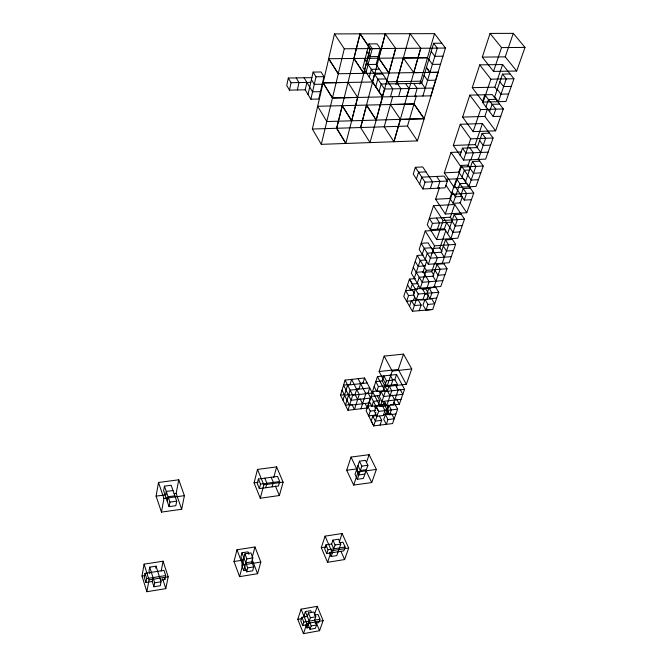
<?xml version="1.0" encoding="UTF-8"?>
<svg xmlns="http://www.w3.org/2000/svg" width="667" height="667" viewBox="0 0 667 667"><rect width="100%" height="100%" fill="white"/><g stroke="black" fill="none" stroke-linecap="round" stroke-linejoin="round"><path stroke-width="1" d="M142.004 576.038L144.105 564.14L163.082 561.205L168.176 576.822L165.808 588.636L146.857 591.721L142.004 576.038L144.972 575.571M156.095 496.14L158.504 482.474L178.764 479.798L184.392 495.673L181.674 509.263L161.447 512.098L156.095 496.14L166.116 494.781M160.405 580.215L164.899 579.498L165.683 575.554L163.99 570.352L145.022 573.337L144.314 577.297L145.94 582.533L152.284 581.516L153.018 577.564M145.94 582.533L146.657 578.572L145.022 573.337M152.284 581.516L153.935 586.768L160.28 585.751L161.047 581.807L156.036 566.166L149.725 567.15L149.008 571.11L149.825 573.703M164.449 486.168L163.623 490.712L169.068 506.645L175.83 505.703L176.713 501.167L171.177 485.268L164.449 486.168L169.927 502.109L169.068 506.645M146.857 591.721L149.033 579.873L144.105 564.14M161.447 512.098L163.949 498.466L158.504 482.474M165.424 495.99L166.266 491.437L173.011 490.528M167.242 501.301L168.084 496.757L174.854 495.831M155.661 568.142L156.036 566.166M153.935 586.768L154.686 582.825L149.725 567.15M161.181 571.094L163.082 561.205M181.674 509.263L176.138 493.422L178.764 479.798M311.906 77.647L288.311 78.047L286.735 85.459L289.461 90.128L305.219 89.812L310.855 99.225L318.734 99.041L323.987 76.663L321.06 71.978L313.115 72.094L308.029 94.497M289.461 90.128L291.054 82.708L288.311 78.047M297.365 89.97L298.991 82.566L296.215 77.914M305.219 89.812L306.878 82.416M310.855 99.225L316.008 76.788L313.115 72.094M438.086 72.269L338.227 73.737L328.656 58.729L334.475 33.909L434.542 33.642L445.448 48.057L430.865 95.815M321.302 144.339L312.364 129.031L328.714 58.763L338.294 73.77L321.302 144.339L417.425 140.895L424.17 118.709L414.007 103.969L390.503 104.561M338.227 73.737L344.289 48.783L334.475 33.909M342.329 105.719L336.685 128.289L345.881 143.472M233.992 561.506L236.985 549.775L254.969 546.99L260.822 562.056L257.57 573.712L239.603 576.638L233.992 561.506L242.896 560.105M254.069 482.841L257.495 469.418L276.622 466.892L283.108 482.174L279.381 495.531L260.288 498.216L254.069 482.841L258.054 482.299M390.52 96.707L392.713 88.853L376.163 64.399L380.348 48.591L377.063 43.855L368.959 43.914L362.881 67.534L382.424 96.857M258.421 479.014L257.27 483.492L259.355 488.619L278.464 485.985L279.698 481.532L277.547 476.438L258.421 479.014L260.522 484.15L259.355 488.619M363.723 73.337L370.127 48.574L360.022 33.809L353.869 58.446L363.79 73.37L353.994 58.521M366.066 72.319L372.211 48.658L368.959 43.914M248.908 554.344L247.957 551.851L241.979 552.776L240.962 556.687L246.657 571.794L252.66 570.819L253.727 566.933L251.792 561.872L252.851 557.946L250.917 552.918L244.906 553.852L241.829 565.566L243.713 570.593L246.698 570.118M369.276 77.147L371.327 69.318L379.423 69.201M239.603 576.638L242.688 564.941L236.985 549.775M260.288 498.216L263.815 484.809L257.495 469.418M372.444 82.016L374.52 74.179L382.716 74.045M376.138 120.052L395.689 48.433L385.243 33.75L378.764 58.204L388.894 72.97L395.623 48.399M431.057 95.84L332.483 98.007L323.061 82.858L372.586 82.016L382.55 96.923L370.043 142.58L360.589 127.514L385.309 33.792M360.647 127.547L366.592 105.136L376.263 120.11M243.713 570.593L246.823 558.896L244.906 553.852M265.749 487.735L266.933 483.275L264.824 478.156M375.713 86.935L377.822 79.081L385.976 78.939M246.657 571.794L247.699 567.9L241.979 552.776M252.076 557.72L254.969 546.99M273.778 477.405L276.622 466.892M272.119 486.86L273.328 482.399L271.194 477.297M379.014 91.888L381.14 84.034L421.711 83.292L425.212 88.219M382.341 96.898L384.5 89.019L364.891 59.738M398.432 84.034L396.74 81.574L410.08 33.7L420.794 48.266L393.905 141.729L384.209 126.788L392.671 96.565M395.965 84.592L403.402 58.037L427.497 57.762L419.776 84.159M398.658 96.523L400.884 88.686L397.465 83.717M406.753 96.331L409.071 88.553L405.569 83.567M413.682 72.62L420.727 48.224L344.289 48.783M393.964 141.763L400.425 119.418L390.387 104.502M414.874 96.181L417.167 88.386L413.69 83.442M429.273 60.188L427.439 57.729L434.542 33.642M413.949 103.935L317.634 106.278L326.847 121.536L424.112 118.676L413.949 103.935L416.283 96.023M417.425 140.895L407.487 126.071L414.007 103.969M421.711 83.292L433.633 43.263L441.779 43.213M422.886 95.998L437.269 48.124L433.633 43.263M424.112 118.676L438.152 72.303L413.798 72.686L403.285 57.971M340.512 395.156L345.097 380.09L364.582 377.981L372.328 392.996L367.409 407.987L347.957 410.272L340.512 395.156L344.572 394.697M342.971 400.158L347.607 385.101L367.142 382.95M430.332 188.594L432.524 181.774L422.745 166.958L415.349 167.292L413.248 174.104L422.886 188.978L445.106 187.827L447.365 181.04L444.03 176.08L421.794 177.155L419.651 183.975M416.433 179.014L418.559 172.203L425.98 171.853M347.957 410.272L352.676 395.223L345.097 380.09M357.645 399.525L355.094 394.455L356.687 389.411M360.655 383.658L359.054 388.703L356.278 389.019M422.886 188.978L425.054 182.149L415.349 167.292M362.79 383.6L364.582 377.981M360.947 408.746L365.808 393.738L358.112 378.681M351.943 404.444L354.46 409.505L359.255 394.48L351.617 379.381L350.05 384.434L343.555 385.151L351.092 400.275L370.677 398.032L368.092 392.988L369.726 387.952L350.133 390.145L345.456 405.194L351.017 404.552M437.735 188.211L439.962 181.407L436.652 176.438M297.774 619.326L301.109 609.163L317.225 606.336L323.12 620.61L319.568 630.707L303.468 633.65L297.774 619.326L301.767 618.617M321.277 547.724L325.071 536.151L342.146 533.508L348.674 548.049L344.622 559.555L327.572 562.323L321.277 547.724L326.255 546.932M346.69 470.268L351.025 457.078L369.118 454.686L376.363 469.426L371.744 482.549L353.677 485.084L346.69 470.268L357.645 468.784M379.857 395.431L370.919 396.448L366.158 410.964L373.695 425.88L392.571 423.57M372.536 391.537L377.439 376.588L396.548 374.512L404.569 389.345L399.325 404.227L380.248 406.47L372.536 391.537L377.514 390.979M379.106 371.519L384.167 356.103L403.527 354.119L411.747 368.959L406.345 384.309L387.01 386.468L379.106 371.519L398.274 369.476L403.527 354.119M423.37 255.011L417.192 255.461L411.347 273.27L420.235 288.186L440.795 286.485L447.04 268.751L443.78 263.532M445.114 229.715L425.221 231.007L419.176 249.425L428.306 264.307L449.158 262.731L455.619 244.389L451.709 238.319M433.525 205.711L427.272 224.762L436.652 239.603L457.812 238.169L464.499 219.185L454.719 204.494L433.525 205.711L443.105 220.51L436.652 239.603M467.575 184.1L473.753 193.08L466.767 212.74L445.298 214.032L435.643 199.25L439.528 187.41M478.031 158.771L483.208 166.041L476.038 186.41L454.244 187.544L444.314 172.828L451.025 152.393L461.414 151.968M453.293 145.464L460.247 124.279L482.408 123.57L493.08 138.019L485.643 159.13L463.523 160.097L453.293 145.464L475.212 144.614L480.732 152.46M462.606 117.092L469.818 95.123L492.321 94.606L503.318 108.938L495.606 130.849L473.145 131.624L462.606 117.092L484.851 116.425L495.606 130.849M472.269 87.66L479.748 64.866L502.601 64.549L513.949 78.756L505.945 101.501L483.133 102.076L472.269 87.66L494.856 87.194L497.315 90.37M482.291 57.12L490.062 33.433L513.282 33.35L524.996 47.407L516.675 71.035L493.505 71.394L482.291 57.12L505.236 56.862L516.675 71.035M301.893 617.325L300.775 620.71L302.676 625.488L308.062 624.52L309.997 629.314L315.383 628.339L316.55 624.971L314.599 620.177L315.766 616.783L313.815 612.014L308.429 612.965L307.279 616.366L301.893 617.325L303.81 622.111L302.676 625.488M329.39 552.459L331.149 556.511L336.818 555.594L340.787 544.072L338.619 539.211L332.916 540.103L331.616 543.98L325.905 544.881L324.629 548.733L326.738 553.602L343.797 550.875L345.139 547.04L342.971 542.196L340.137 542.638M372.211 405.636L367.734 406.161L370.243 411.097L368.651 415.9L374.921 415.149L375.888 412.273M386.226 404.577L371.844 406.261L373.462 401.392L379.79 400.659L377.23 395.731M376.73 391.537L378.381 386.552L375.796 381.607L382.166 380.907L383.833 375.888L386.451 380.824L383.091 390.82L376.73 391.537L374.154 386.593M414.34 293.347L412.406 290.062L405.653 290.62L408.538 295.564L406.645 301.259L412.431 300.759M416.266 289.336L410.438 289.812L412.356 284.017L409.438 279.089L415.524 278.631M414.29 278.206L420.193 260.388L426.121 259.947M422.194 254.344L424.212 248.257L431.174 247.765M452.501 220.427L450.383 217.184L429.34 218.468L432.458 223.37L430.373 229.673L444.422 228.764L450.792 238.644L457.395 219.618L454.135 214.674L461.214 214.249M311.497 612.573L310.722 610.68L305.361 611.622L304.235 615.007L305.002 616.908M326.738 553.602L328.031 549.758L325.905 544.881M377.322 415.541L372.82 416.083L371.211 420.885L373.737 425.888M376.063 406.386L374.437 411.256L376.997 416.266L383.333 415.499L385.001 410.639L382.408 405.636L376.063 406.386L378.639 411.397L373.695 425.88M392.996 404.977L398.174 390.07L395.498 385.076L389.094 385.793L387.394 390.804L380.982 391.529L379.315 396.515L381.924 401.526L401.059 399.308M409.521 306.261L411.431 300.559L418.217 299.975L421.16 304.977L419.209 310.672M417.25 283.175L419.218 277.28L432.966 276.196L436.01 281.174M425.238 259.305L427.272 253.21L441.221 252.209L444.347 257.179M460.088 155.178L462.431 148.166L477.222 147.574L482.091 133.417L489.495 133.158M359.446 461.18L355.019 474.354L357.362 479.281L363.365 478.447L367.892 465.299L365.491 460.372L359.446 461.18L361.831 466.116L357.362 479.281M378.156 405.528L379.79 400.659M413.39 300.675L414.666 296.882M417.234 289.253L418.526 285.393M427.113 287.619L429.131 281.732L423.103 271.777L426.822 260.73M437.41 229.215L439.528 222.928L436.385 218.034M470.452 168.317L468.201 165.099L461.005 165.424L458.738 172.153L468.809 186.785L475.896 166.375L472.436 161.481L479.731 161.156M303.468 633.65L306.887 623.528L301.109 609.163M327.572 562.323L331.474 550.792L325.071 536.151M353.677 485.084L358.129 471.919L351.025 457.078M380.248 406.47L385.301 391.529L377.439 376.588M387.01 386.468L392.221 371.052L384.167 356.103M412.423 311.281L418.259 294.03L409.43 279.114L403.777 296.348L412.423 311.281L432.7 309.471M420.235 288.186L426.263 270.352L417.192 255.461M428.306 264.307L434.534 245.856L425.221 231.007M445.298 214.032L451.976 194.255L445.956 185.251M454.244 187.544L461.172 167.05L451.025 152.393M463.523 160.097L470.71 138.836L460.247 124.279M473.145 131.624L480.599 109.571L469.818 95.123M483.133 102.076L490.87 79.181L479.748 64.866M493.505 71.394L501.551 47.599L490.062 33.433M309.605 627.389L306.928 627.872L310.363 617.742L308.429 612.965M331.149 556.511L335.067 544.972L332.916 540.103M384.434 404.786L385.101 402.843M391.137 385.134L392.838 380.123L390.203 375.204M444.422 228.764L446.565 222.486M452.109 191.963L455.369 196.823L462.473 196.431L460.238 202.918L453.151 203.318L459.855 183.658L467.017 183.292M462.064 176.988L464.357 170.26L469.51 170.018M485.96 106.895L488.469 99.525L495.956 99.341M314.39 614.632L317.225 606.336M339.186 542.163L342.146 533.508M366.542 462.206L369.118 454.686M394.639 380.098L396.548 374.512M433.858 275.171L431.732 271.686L434.759 262.831M442.038 251.442L439.845 247.966L445.781 230.615M450.183 217.759L454.719 204.494M467.892 166.008L469.876 160.205M475.212 144.614L482.408 123.57M484.851 116.425L487.452 108.838M494.856 87.194L502.601 64.549M505.236 56.862L513.282 33.35M309.997 629.314L311.155 625.946L305.361 611.622M435.284 263.782L437.369 257.695L428.114 242.863L421.177 243.338L430.365 258.204L451.292 256.67M470.935 159.772L473.337 152.768L469.843 147.866M380.04 425.112L381.682 420.327L379.548 416.158M424.971 299.425L427.939 304.41L434.692 303.818L431.707 298.841L424.971 299.425L423.02 305.102L425.963 310.097L432.691 309.488L438.744 292.304L435.034 286.21M435.718 287.327L428.939 287.894L426.955 293.663L429.94 298.658L436.71 298.074M432.966 276.196L437.06 264.307L443.93 263.782M441.221 252.209L445.448 239.912L452.426 239.436M447.59 233.683L454.135 214.674M460.914 195.156L463.19 188.544L470.368 188.169M465.424 181.866L472.436 161.481M489.57 111.689L492.113 104.319L499.625 104.119M502.501 74.104L494.672 96.873L498.374 101.692L506.295 78.898L502.501 74.104L510.138 73.979M388.369 410.78L387.377 413.648L385.601 413.865M396.615 386.902L397.474 384.425L394.839 379.515L392.129 379.815M428.422 294.822L426.797 299.55L420.102 300.125M425.963 310.097L427.939 304.41M429.94 298.658L431.941 292.88L428.939 287.894M433.967 287.052L440.145 269.276L437.06 264.307M442.238 263.257L448.624 244.872L445.448 239.912M478.306 159.455L485.659 138.286L482.091 133.417M493.221 116.533L495.781 109.146L484.851 94.772L482.374 102.134L493.221 116.533L500.725 116.308M385.401 414.574L387.977 419.56L386.318 424.337L383.75 419.36L388.728 404.894L391.337 409.88L389.653 414.741L395.948 413.982M471.419 199.691L464.249 200.092L466.55 193.463L456.553 178.806L449.917 198.458L453.151 203.318M314.44 615.099L318.009 614.465L319.96 619.218L318.784 622.586L315.216 623.228M392.521 423.553L397.649 409.129L393.922 402.143M306.887 623.528L323.12 620.61M311.155 625.946L316.55 624.971M310.363 617.742L315.766 616.783M303.81 622.111L319.96 619.218M149.033 579.873L168.176 576.822M242.688 564.941L260.822 562.056M331.474 550.792L348.674 548.049M154.686 582.825L161.047 581.807M247.699 567.9L253.727 566.933M246.823 558.896L252.851 557.946M335.067 544.972L340.787 544.072M146.657 578.572L165.683 575.554M245.781 562.823L251.792 561.872M328.031 549.758L345.139 547.04M364.866 474.095L358.838 474.921L356.486 469.993M169.927 502.109L176.713 501.167M174.137 493.697L176.138 493.422M260.522 484.15L279.698 481.532M366.375 469.71L360.33 470.535L357.962 465.599M163.949 498.466L184.392 495.673M263.815 484.809L283.108 482.174M358.129 471.919L376.363 469.426M361.831 466.116L367.892 465.299M381.682 420.327L375.363 421.094L372.82 416.083M387.977 419.56L394.247 418.793L391.654 413.823L383.558 414.774M370.243 411.097L375.629 410.463M386.351 409.188L388.136 408.971M384.309 410.055L387.01 409.738M397.649 409.129L378.589 411.381L370.919 396.448M380.248 404.694L384.692 404.177M390.528 404.686L395.022 404.152M369.034 403.026L349.516 405.294L342.029 390.17M352.676 395.223L372.328 392.996M385.301 391.529L404.569 389.345M344.505 395.172L349.141 394.656M348.558 395.197L355.094 394.455M365.308 393.305L368.092 392.988M397.407 389.678L400.133 389.37L402.81 394.347L383.608 396.548L380.982 391.529M360.213 383.317L362.973 383.016M386.451 380.824L392.838 380.123M378.381 386.552L397.474 384.425M392.221 371.052L411.747 368.959M421.16 304.977L414.349 305.578L411.431 300.559M418.259 294.03L438.744 292.304M408.538 295.564L414.34 295.072M424.912 294.205L427.797 293.955M423.995 288.694L430.74 288.136M421.986 289.295L425.813 288.978L427.772 292.246M442.855 280.624L422.228 282.291L413.282 267.384M412.356 284.017L418.201 283.55M444.939 274.712L438.069 275.254L435.001 270.277M426.263 270.352L447.04 268.751M416.241 272.311L423.103 271.777M422.561 272.403L431.732 271.686M425.096 265.85L418.209 266.375L415.233 261.447M453.452 250.559L446.473 251.05L443.322 246.09M434.534 245.856L455.619 244.389M431.574 248.549L439.845 247.966M460.022 231.891L452.976 232.358L443.397 217.609M462.248 225.563L455.177 226.013L451.934 221.06M443.105 220.51L464.499 219.185M432.458 223.37L451.567 222.169M435.643 199.25L450.842 198.407M451.976 194.255L473.753 193.08M425.054 182.149L447.365 181.04M478.406 179.681L471.152 180.048L461.005 165.424M446.215 179.315L463.69 178.456M444.314 172.828L459.738 172.103M480.799 172.895L473.512 173.245L470.077 168.334M461.172 167.05L483.208 166.041M488.102 152.159L465.899 153.076L462.431 148.166M490.578 145.123L483.183 145.406L479.648 140.529M470.71 138.836L493.08 138.019M312.364 129.031L407.487 126.071M400.425 119.418L424.17 118.709M480.599 109.571L503.318 108.938M357.579 97.399L332.416 97.974L323.128 82.891L347.949 82.4L357.704 97.465L345.823 143.438L336.618 128.256L360.088 33.85L370.193 48.608L351.617 120.752L342.204 105.661L351.742 120.819M508.587 93.989L500.992 94.164L497.257 89.353M384.5 89.019L433.225 88.052M511.256 86.41L503.635 86.568L499.866 81.766M320.468 91.654L312.556 91.821L304.077 77.781M291.054 82.708L310.814 82.349M435.601 80.215L427.564 80.365L424.037 75.446M490.87 79.181L513.949 78.756M386.735 81.791L420.652 81.199L421.811 82.825M322.219 84.192L314.274 84.342L311.406 79.631M316.008 76.788L323.987 76.663M368.092 64.507L376.163 64.399M440.52 64.282L432.408 64.391L428.823 59.496M328.656 58.729L427.439 57.729M378.247 56.537L370.143 56.62L366.917 51.859M442.971 56.211L434.826 56.295L431.216 51.417M372.211 48.658L380.348 48.591M420.794 48.266L445.448 48.057M501.551 47.599L524.996 47.407M426.455 67.492L430.015 72.395M426.38 67.525L429.932 72.436M464.182 179.273L465.908 181.682M396.798 81.599L398.549 84.092M378.823 58.237L389.019 73.045M454.319 185.418L464.249 200.092M459.813 202.384L466.767 212.74M366.466 105.078L376.205 120.085M407.537 284.876L410.438 289.812M398.274 369.476L406.345 384.309M396.548 398.999L399.325 404.227M389.094 385.793L391.746 390.795L386.635 405.719L384.459 401.559M392.063 395.056L394.706 400.042M382.166 380.907L390.028 395.814M387.319 405.603L388.603 408.054M378.864 390.829L380.582 394.114M382.733 401.509L389.653 414.741M387.093 413.106L388.002 414.849M374.42 406.245L375.688 408.713M369.318 401.326L371.844 406.261M365.166 403.568L367.409 407.987M360.005 398.724L362.556 403.777M365.95 470.594L371.744 482.549M341.012 551.392L344.622 559.555M331.616 543.98L333.75 548.849M275.396 485.993L279.381 495.531M316.083 622.169L319.568 630.707M305.778 625.021L306.928 627.872M252.168 559.63L257.57 573.712M164.34 577.764L164.899 579.498M162.673 578.906L165.808 588.636M415.291 289.019L413.348 294.814L416.3 299.825L423.128 299.241L425.112 293.455L422.128 288.452L415.291 289.019"/></g></svg>
